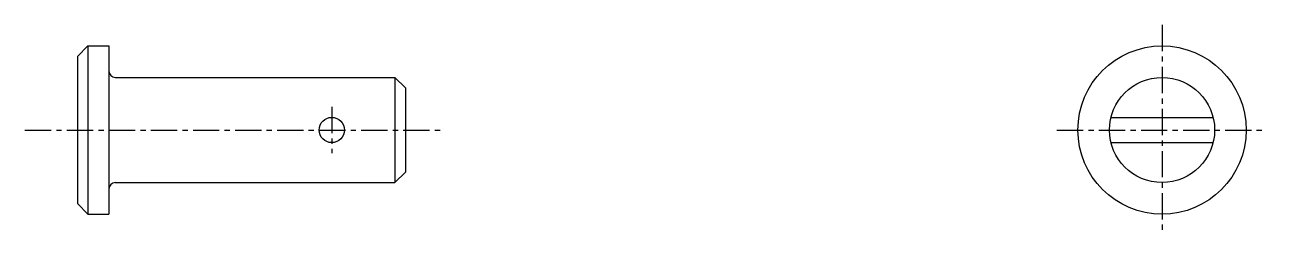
# Model space of a CAD drawing. Extents: x 50 to 114, y 58 to 177.
# Drawn here: x 49.9 to 108.9, y 167.4 to 177.4 of the extents above; entities outside this region: 2.
import ezdxf

# ---------------------------------------------------------------- set-up
doc = ezdxf.new("R2010")
doc.units = 0
doc.linetypes.add('CENTER', pattern=[2, 1.25, -0.25, 0.25, -0.25])
doc.linetypes.add('DASHED', pattern=[19.05, 12.7, -6.35])
doc.layers.get('0').update_dxf_attribs({"linetype": 'CONTINUOUS'})
doc.layers.add('CENTER', color=1, linetype='CENTER')

msp = doc.modelspace()

# ---------------------------------------------------------------- linework, layer by layer
for p, q in [((52.352, 175.916), (52.852, 176.416)), ((52.852, 176.416), (52.852, 168.416)), ((52.852, 176.416), (53.852, 176.416)), ((53.852, 176.416), (53.852, 168.416)), ((52.352, 175.916), (52.352, 168.916)), ((54.152, 174.916), (67.452, 174.916)), ((57.477, 174.916), (57.477, 174.916)), ((60.802, 174.916), (60.802, 174.916)), ((67.452, 174.916), (67.452, 169.916)), ((67.452, 174.916), (67.952, 174.416)), ((67.952, 174.416), (67.952, 170.416)), ((67.952, 170.416), (67.452, 169.916)), ((54.152, 169.916), (67.452, 169.916)), ((52.352, 168.916), (52.852, 168.416)), ((52.852, 168.416), (53.852, 168.416))]:
    msp.add_line(p, q)
at = {"color": 3, "linetype": 'DASHED'}
for p, q in [((101.518, 173.016), (106.371, 173.016)), ((101.518, 171.816), (106.371, 171.816))]:
    msp.add_line(p, q, dxfattribs=at)
for centre, radius in [((103.945, 172.416), 4), ((103.945, 172.416), 2.5), ((64.452, 172.416), 0.6)]:
    msp.add_circle(centre, radius)
for centre, start, end in [((54.152, 175.216), 180, 270), ((54.152, 169.616), 90, 180)]:
    msp.add_arc(centre, 0.3, start, end)
at = {"layer": 'CENTER', "color": 1, "linetype": 'CENTER'}
for p, q in [((103.945, 177.416), (103.945, 167.416)), ((64.452, 173.516), (64.452, 171.316)), ((49.852, 172.416), (69.85, 172.416)), ((98.945, 172.416), (108.945, 172.416))]:
    msp.add_line(p, q, dxfattribs=at)

# ---------------------------------------------------------------- texts
for s, p in [('HCLGN 5-10', (52.521, 88.222)), ('HCLGN05', (52.521, 58.222))]:
    msp.add_text(s, height=8).set_placement(p)

doc.saveas('drawing.dxf')
